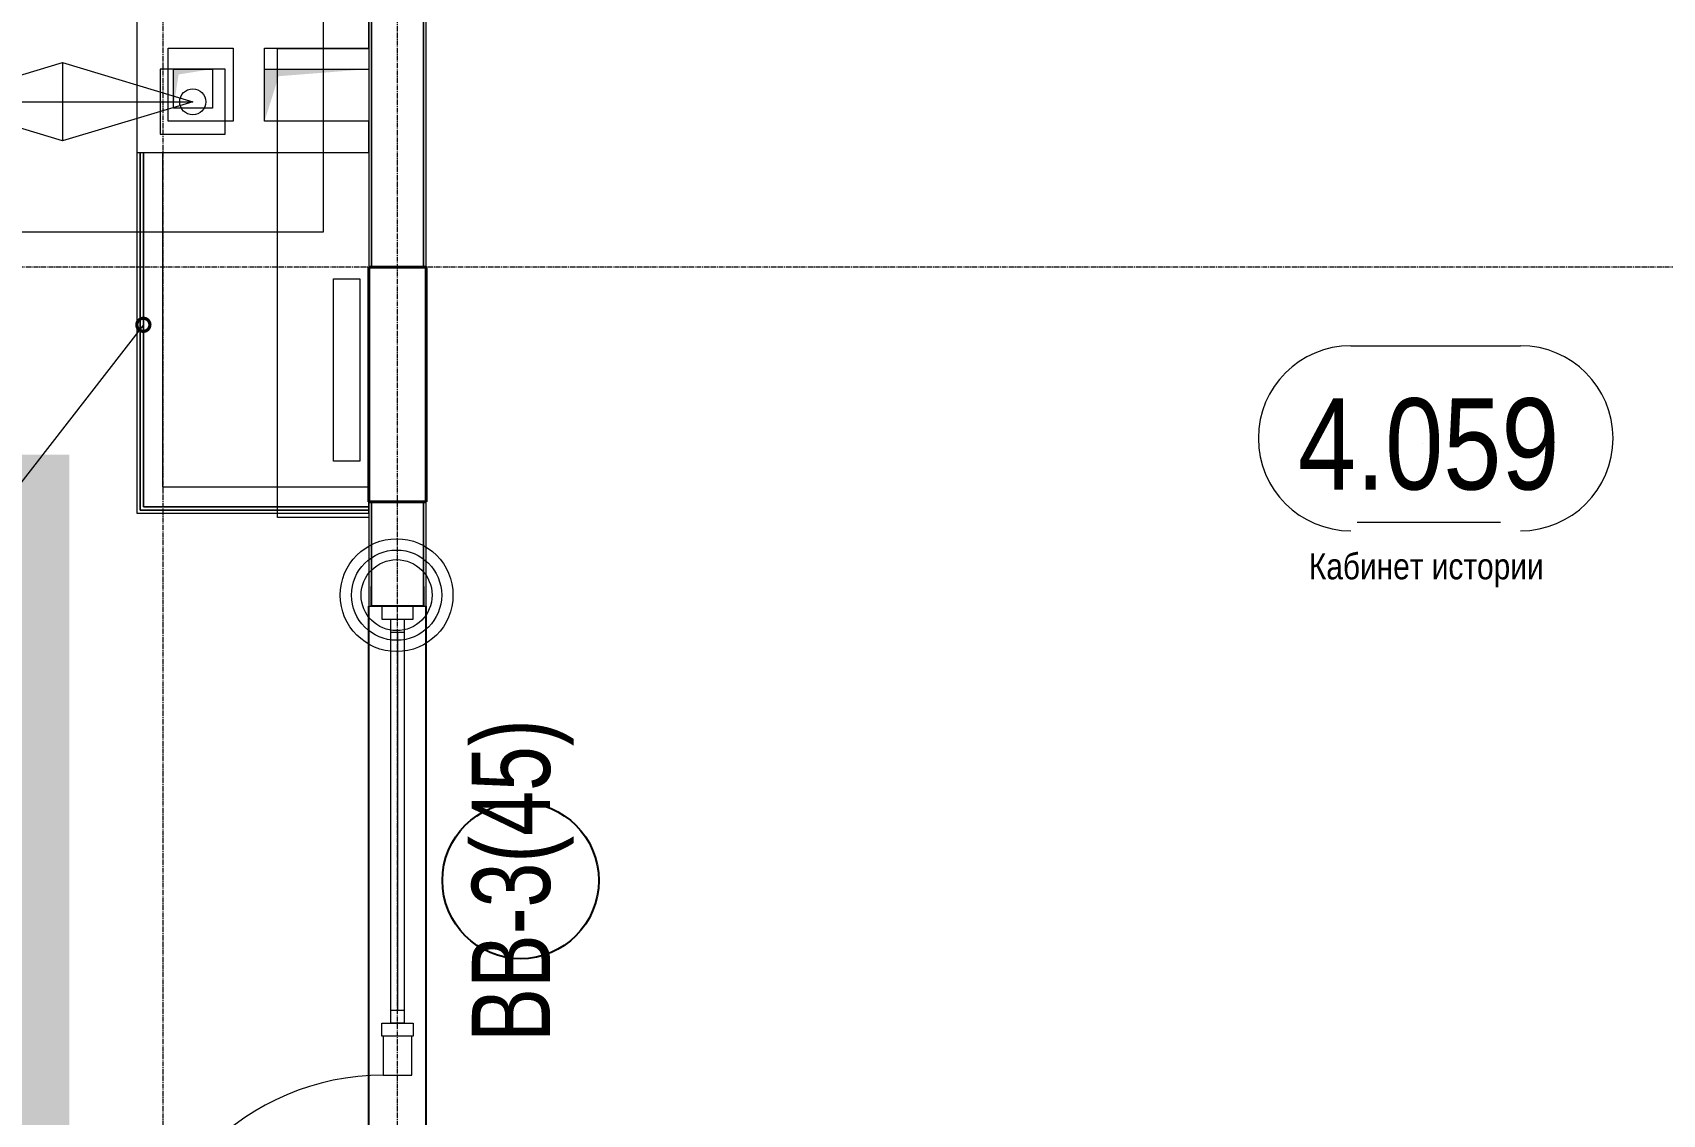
# Model space of a CAD drawing. Header units: millimetres. Extents: x -65509 to 912790, y 446 to 713294.
# Drawn here: x 495001 to 501254, y 536033 to 540183 of the extents above; entities that cross this region are included whole.
import ezdxf
from ezdxf import colors
from ezdxf.entities.mleader import LeaderData, LeaderLine
from ezdxf.enums import TextEntityAlignment as Align
from ezdxf.math import Vec2, Vec3

# ---------------------------------------------------------------- set-up
doc = ezdxf.new("R2010")
doc.units = ezdxf.units.MM
doc.linetypes.add('CENTER2', pattern=[28.575, 19.05, -3.175, 3.175, -3.175])
doc.linetypes.add('HIDDEN2', pattern=[4.7625, 3.175, -1.5875])
doc.layers.get('Defpoints').update_dxf_attribs({"color": 250})
for name, color, linetype, lineweight in [('АР_Area', 250, 'Continuous', 5), ('АР_Витраж', 250, 'Continuous', 13), ('АР_Витраж марка', 250, 'Continuous', 9), ('АР_Двери_витраж', 250, 'Continuous', 9), ('АР_Колонны', 250, 'Continuous', 30), ('АР_Стены ЖБ', 250, 'Continuous', 35), ('АР_Стены кирпич', 250, 'Continuous', 20), ('АР_Стены ПЕНОблок', 250, 'Continuous', 20), ('АР_Тонкая', 250, 'Continuous', 5), ('ВК_Шахты', 250, 'Continuous', 9), ('Зашивки ГКЛ на всю высоту', 250, 'Continuous', 25), ('КМ_Фахверки', 250, 'Continuous', 25), ('ОВ_коллекторы', 250, 'Continuous', 25), ('ОВ_Отопление', 250, 'Continuous', 5), ('Размеры зашивки ГКЛ', 250, 'Continuous', 0), ('РД_Воронки с кровли', 250, 'Continuous', 18), ('РД_Оси_100', 250, 'Continuous', 0), ('РД_проем_инж перемыч_фахверк', 250, 'Continuous', 18)]:
    doc.layers.add(name, color=color, linetype=linetype, lineweight=lineweight)
doc.layers.add('АР_Делит', color=250, linetype='Continuous', lineweight=0, plot=False)
doc.layers.add('РД_Проем', color=250, linetype='Continuous', lineweight=0, plot=False)
doc.layers.add('РД_Витраж_вн', color=250, linetype='Continuous')
doc.styles.add('Arial_09', font='ARIALN.TTF', dxfattribs={"width": 0.9})
doc.styles.add('style1', font='ARIALN.TTF')

# ---------------------------------------------------------------- blocks, each defined once
blk = doc.blocks.new('otv')
at = {"linetype": 'Continuous'}
blk.add_lwpolyline([(0, -1), (0, 0), (1, 0), (1, -1)], close=True, dxfattribs=at)
blk.add_solid([(0, -1), (0, 0), (0.135, -0.137), (1, 0)], dxfattribs=at)
blk = doc.blocks.new('Ф_пеноблок 200')
at = {"layer": 'АР_Делит', "color": 1}
for radius in [216.3, 173, 136.2]:
    blk.add_circle((103.4, -41.9), radius, dxfattribs=at)
at = {"layer": 'КМ_Фахверки'}
blk.add_lwpolyline([(0, -75), (0, 0), (200, 0), (200, -75)], dxfattribs=at)
blk = doc.blocks.new('СОШ_2200_АР_ОСИ_М100_28.05.24')
at = {"layer": 'РД_Оси_100', "linetype": 'CENTER2'}
blk.add_line((119910, 33000), (94200, 33000), dxfattribs=at)
for points in [[(105900, 139938.679), (105900, -6155)], [(106800, -6155), (106800, 139938.679)]]:
    blk.add_lwpolyline(points, dxfattribs=at)
blk = doc.blocks.new('A$Cd58bfb5e')
at = {"layer": 'РД_Воронки с кровли', "lineweight": 0, "ltscale": 2}
for p, q in [((-500, -0.3), (0, 149.7)), ((0, -150.3), (0, 149.8)), ((0, 149.7), (500, 0.3)), ((500, 0.3), (-500, -0.3)), ((500, 0.3), (0, -150.3)), ((0, -150.3), (-500, -0.3))]:
    blk.add_line(p, q, dxfattribs=at)
at = {"layer": 'РД_Воронки с кровли'}
for points in [[(1000, 500.3), (1000, -499.7), (-1000, -500.3), (-1000, 499.7)], [(625, -125.3), (625, 124.7), (375, 124.7), (375, -125.3)]]:
    blk.add_lwpolyline(points, close=True, dxfattribs=at)
at = {"layer": 'РД_Воронки с кровли', "linetype": 'Continuous', "lineweight": 0}
blk.add_lwpolyline([(-625, -125.3), (-375, -125.3), (-375, 124.7), (-625, 124.7)], close=True, dxfattribs=at)
at = {"layer": 'РД_Воронки с кровли', "lineweight": 0}
for centre in [(-500, 0.3), (500, 0.3)]:
    blk.add_circle(centre, 50, dxfattribs=at)
blk = doc.blocks.new('воронки с кровли')
at = {"layer": 'РД_Воронки с кровли', "lineweight": 70, "rotation": 180}
blk.add_blockref('A$Cd58bfb5e', (-125936.4, 225907.5), dxfattribs=at)
blk = doc.blocks.new('_DotSmall')
at = {"color": 0, "linetype": 'ByBlock', "const_width": 0.5}
blk.add_lwpolyline([(-0.0625, 0, 1), (0.0625, 0, 1)], format="xyb", close=True, dxfattribs=at)
blk = doc.blocks.new('MOK-МаркаПом_овал_ареал')
for p, q in [((-2.986, 3.764), (3.522, 3.764)), ((-2.75, -3), (2.75, -3))]:
    blk.add_line(p, q)
for centre, radius, start, end in [((-2.986, 0.215), 3.55, 90, 270), ((3.522, 0.215), 3.55, 270, 90), ((-7.411, 0), 7.161, 0, 0.00095)]:
    blk.add_arc(centre, radius, start, end)
at = {"color": 0, "style": 'style1'}
blk.add_attdef('АР-ПОМЕЩЕНИЕ:НОМЕР', text='', height=3, dxfattribs=at).set_placement((0.261, 0), align=Align.MIDDLE)
blk = doc.blocks.new('МаркаВитража1')
at = {"layer": 'Defpoints'}
blk.add_circle((0, 0), 3, dxfattribs=at)
at = {"color": 0, "linetype": 'ByBlock', "lineweight": -2, "style": 'Arial_09', "width": 0.9}
blk.add_attdef('АР-ОКНО:НАИМЕНОВАНИЕ', text='', height=3, dxfattribs=at).set_placement((0, 0), align=Align.MIDDLE)

msp = doc.modelspace()

# ---------------------------------------------------------------- linework, layer by layer
at = {"layer": 'АР_Витраж', "linetype": 'Continuous', "lineweight": 5}
for p, q in [((496290.884, 537983.318), (496290.884, 536333.318)), ((496510.884, 537983.318), (496510.884, 536333.318))]:
    msp.add_line(p, q, dxfattribs=at)
at = {"layer": 'АР_Витраж', "linetype": 'Continuous', "lineweight": 13}
for p, q in [((496375.884, 537883.318), (496425.884, 537883.318)), ((496400.884, 537883.318), (496400.884, 536433.318)), ((496375.884, 536433.318), (496425.884, 536433.318))]:
    msp.add_line(p, q, dxfattribs=at)
for points in [[(496460.884, 537933.318), (496460.884, 537983.318), (496340.884, 537983.318), (496340.884, 537933.318)], [(496375.884, 537933.318), (496425.884, 537933.318), (496425.884, 536383.318), (496375.884, 536383.318)], [(496460.884, 536383.318), (496460.884, 536333.318), (496340.884, 536333.318), (496340.884, 536383.318)]]:
    msp.add_lwpolyline(points, close=True, dxfattribs=at)
at = {"layer": 'АР_Двери_витраж', "linetype": 'Continuous', "lineweight": 9}
msp.add_lwpolyline([(496455.884, 536183.318), (496455.884, 536333.318), (496345.884, 536333.318), (496345.884, 536183.318)], close=True, dxfattribs=at)
msp.add_arc((496345.885, 535233.318), 950, 90.0000176, 180.0000176, dxfattribs=at)
at = {"layer": 'АР_Делит'}
msp.add_lwpolyline([(495940.522, 538322.678), (495940.522, 540122.678), (496290.522, 540122.678), (496290.522, 538322.678)], close=True, dxfattribs=at)
at = {"layer": 'АР_Колонны', "linetype": 'HIDDEN2', "lineweight": 25}
for p, q in [((496290.882, 539283.318), (496510.882, 539283.318)), ((496290.882, 538383.318), (496290.882, 539283.318)), ((496510.882, 539283.318), (496510.882, 538383.318)), ((496510.882, 538383.318), (496290.882, 538383.318))]:
    msp.add_line(p, q, dxfattribs=at)
at = {"layer": 'АР_Колонны', "linetype": 'Continuous', "lineweight": 35}
for p, q in [((496290.882, 539283.318), (496290.882, 538383.318)), ((496510.882, 539283.318), (496290.882, 539283.318)), ((496510.882, 538383.318), (496510.882, 539283.318)), ((496290.882, 538383.318), (496510.882, 538383.318))]:
    msp.add_line(p, q, dxfattribs=at)
at = {"layer": 'АР_Стены ЖБ', "linetype": 'Continuous', "lineweight": 40}
for p, q in [((496510.882, 539283.318), (496290.882, 539283.318)), ((496290.882, 539283.318), (496290.882, 538383.318)), ((496510.882, 538383.318), (496510.882, 539283.318)), ((496290.882, 538383.318), (496510.882, 538383.318))]:
    msp.add_line(p, q, dxfattribs=at)
at = {"layer": 'АР_Стены кирпич', "linetype": 'Continuous', "lineweight": 20}
for p, q in [((495400.882, 540243.318), (495400.882, 539723.318)), ((496290.882, 540123.318), (496290.882, 540243.318)), ((495520.882, 539843.318), (495520.882, 540123.318)), ((495520.882, 540123.318), (495770.882, 540123.318)), ((495770.882, 540123.318), (495770.882, 539843.318)), ((495890.882, 540123.318), (496290.882, 540123.318)), ((495890.882, 539843.318), (495890.882, 540123.318)), ((495770.882, 539843.318), (495520.882, 539843.318)), ((496290.882, 539843.318), (495890.882, 539843.318)), ((496290.882, 539723.318), (496290.882, 539843.318)), ((495400.882, 539723.318), (496290.882, 539723.318))]:
    msp.add_line(p, q, dxfattribs=at)
at = {"layer": 'АР_Стены ПЕНОблок', "linetype": 'Continuous', "lineweight": 20}
for p, q in [((496300.882, 543383.318), (496300.882, 539283.318)), ((496500.882, 539283.318), (496500.882, 543383.318)), ((496300.882, 539283.318), (496500.882, 539283.318)), ((496500.884, 538383.318), (496300.884, 538383.318)), ((496300.884, 538383.318), (496300.884, 537983.318)), ((496500.884, 537983.318), (496500.884, 538383.318)), ((496300.884, 537983.318), (496500.884, 537983.318))]:
    msp.add_line(p, q, dxfattribs=at)
at = {"layer": 'АР_Тонкая', "linetype": 'Continuous', "lineweight": 0}
for p, q in [((496290.882, 543383.318), (496290.882, 539283.318)), ((496300.882, 539283.318), (496300.882, 543383.318)), ((496500.882, 543383.318), (496500.882, 539283.318)), ((496510.882, 539283.318), (496510.882, 543383.318)), ((496290.882, 539283.318), (496300.882, 539283.318)), ((496500.882, 539283.318), (496510.882, 539283.318)), ((496300.884, 538383.318), (496290.884, 538383.318)), ((496290.884, 538383.318), (496290.884, 537983.318)), ((496300.884, 537983.318), (496300.884, 538383.318)), ((496510.884, 538383.318), (496500.884, 538383.318)), ((496500.884, 538383.318), (496500.884, 537983.318)), ((496510.884, 537983.318), (496510.884, 538383.318)), ((496290.884, 537983.318), (496300.884, 537983.318)), ((496500.884, 537983.318), (496510.884, 537983.318))]:
    msp.add_line(p, q, dxfattribs=at)
at = {"layer": 'Зашивки ГКЛ на всю высоту', "linetype": 'Continuous', "lineweight": 0}
for p, q in [((495400.882, 539723.318), (495500.882, 539723.318)), ((495400.882, 539723.318), (495400.882, 538339.176)), ((495413.382, 538351.676), (495413.382, 539723.318)), ((495413.382, 539723.318), (495413.382, 538351.676)), ((495425.882, 538364.176), (495425.882, 539723.318)), ((495425.882, 539723.318), (495425.882, 538364.176)), ((495500.882, 538439.176), (495500.882, 539723.318)), ((496290.882, 538439.176), (495500.882, 538439.176)), ((496290.882, 538339.176), (496290.882, 538439.176)), ((495400.882, 538339.176), (496290.882, 538339.176)), ((496290.882, 538351.676), (495413.382, 538351.676)), ((495413.382, 538351.676), (496290.882, 538351.676)), ((496290.882, 538364.176), (495425.882, 538364.176)), ((495425.882, 538364.176), (496290.882, 538364.176))]:
    msp.add_line(p, q, dxfattribs=at)
at = {"layer": 'ОВ_коллекторы', "lineweight": 5}
msp.add_lwpolyline([(496155.932, 539239.176), (496255.932, 539239.176), (496255.932, 538539.176), (496155.932, 538539.176)], close=True, dxfattribs=at)
at = {"layer": 'РД_Витраж_вн', "linetype": 'Continuous', "lineweight": -3}
for p, q in [((496290.885, 535083.318), (496290.884, 537983.318)), ((496510.885, 535083.318), (496510.884, 537983.318))]:
    msp.add_line(p, q, dxfattribs=at)
at = {"layer": 'РД_Проем', "linetype": 'Continuous', "lineweight": 0}
for p, q in [((496290.885, 535083.318), (496290.884, 537983.318)), ((496510.885, 535083.318), (496510.884, 537983.318))]:
    msp.add_line(p, q, dxfattribs=at)
at = {"layer": 'РД_проем_инж перемыч_фахверк', "linetype": 'Continuous', "lineweight": 18}
for p, q in [((496290.884, 537983.318), (496290.885, 535083.318)), ((496510.884, 537983.318), (496510.885, 535083.318))]:
    msp.add_line(p, q, dxfattribs=at)

# ---------------------------------------------------------------- block references
at = {"layer": 'АР_Area', "linetype": 'Continuous', "lineweight": 5}
ref = msp.add_blockref('MOK-МаркаПом_овал_ареал', (500357.496, 538605.536), dxfattribs=dict(at, xscale=100, yscale=100, zscale=100))
ref.add_attrib('АР-ПОМЕЩЕНИЕ:НОМЕР', '4.059', dxfattribs={"layer": '0', "color": 0, "height": 350, "style": 'style1'}).set_placement((500357.496, 538605.536), align=Align.MIDDLE)
ref.add_attrib('АР-ПОМЕЩЕНИЕ:НАИМЕНОВАНИЕ', 'Кабинет истории', dxfattribs={"layer": 'Defpoints', "color": 2, "height": 100, "style": 'style1'}).set_placement((500348.08, 538124.143), align=Align.MIDDLE)
at = {"layer": 'АР_Витраж марка', "linetype": 'Continuous', "lineweight": 9, "xscale": 100, "yscale": 100, "zscale": 100, "rotation": 89.99999999999999}
msp.add_blockref('МаркаВитража1', (496873.23, 536930.373), dxfattribs=at).add_auto_attribs({'АР-ОКНО:НАИМЕНОВАНИЕ': 'ВВ-3(45)'})
at = {"layer": 'ВК_Шахты', "xscale": 150, "yscale": 150}
msp.add_blockref('otv', (495540.882, 540043.318), dxfattribs=at)
at = {"layer": 'КМ_Фахверки', "rotation": 180}
msp.add_blockref('Ф_пеноблок 200', (496500.879, 537983.318), dxfattribs=at)
at = {"layer": 'ОВ_Отопление', "xscale": 400, "yscale": 200}
msp.add_blockref('otv', (495890.882, 540043.318), dxfattribs=at)
at = {"layer": 'РД_Воронки с кровли', "lineweight": 0}
msp.add_blockref('воронки с кровли', (621051.707, 314010.479), dxfattribs=at)
at = {"layer": 'РД_Оси_100'}
msp.add_blockref('СОШ_2200_АР_ОСИ_М100_28.05.24', (389600.882, 506283.318), dxfattribs=at)

# ---------------------------------------------------------------- texts
at = {"layer": 'АР_Делит', "insert": (494025.202, 537064.212), "char_height": 3000, "width": 19035, "attachment_point": 5, "style": 'style1'}
msp.add_mtext('III', dxfattribs=at)

# ---------------------------------------------------------------- leaders
at = {"layer": 'Размеры зашивки ГКЛ'}
ml = msp.add_multileader_mtext('Standard', dxfattribs=at)
ml.set_content('\\pxsm1;ГКЛВ', color=256, style='style1')
ml.set_leader_properties(color=256, linetype='ByLayer', lineweight=9)
ml.set_arrow_properties(name='DOTSMALL')
ml.build(insert=Vec2(0, 0))
ml.multileader.update_dxf_attribs({"text_left_attachment_type": 6, "text_right_attachment_type": 6, "text_bottom_attachment_type": 10, "dogleg_length": 25, "arrow_head_size": 100})
ctx = ml.context
ctx.base_point, ctx.char_height, ctx.arrow_head_size, ctx.landing_gap_size, ctx.plane_origin = Vec3(494138.882, 538416.318), 250, 100, 50, Vec3(485471.242, 545964.715)
ctx.left_attachment, ctx.right_attachment, ctx.top_attachment = 6, 6, 10
notes = []
notes.append((ctx, [(1, (1, 1, 0), (494924.864, 538416.318), (-1, 0), 25, [(1, [(495425.882, 539062.318)], 0, [])])]))
ctx.mtext.insert, ctx.mtext.width, ctx.mtext.defined_height, ctx.mtext.line_spacing_factor, ctx.mtext.flow_direction = Vec3(494188.882, 538716.318), 1126.26794, 600, 0.3, 5
for ctx, leaders in notes:
    for number, flags, end, landing, length, lines in leaders:
        leader = LeaderData()
        leader.index, (leader.has_last_leader_line, leader.has_dogleg_vector, leader.attachment_direction) = number, flags
        leader.last_leader_point, leader.dogleg_vector, leader.dogleg_length = Vec3(end), Vec3(landing), length
        for number, points, colour, breaks in lines:
            line = LeaderLine()
            line.index, line.vertices, line.color, line.breaks = number, Vec3.list(points), colors.encode_raw_color(colour), breaks
            leader.lines.append(line)
        ctx.leaders.append(leader)

doc.saveas('drawing.dxf')
